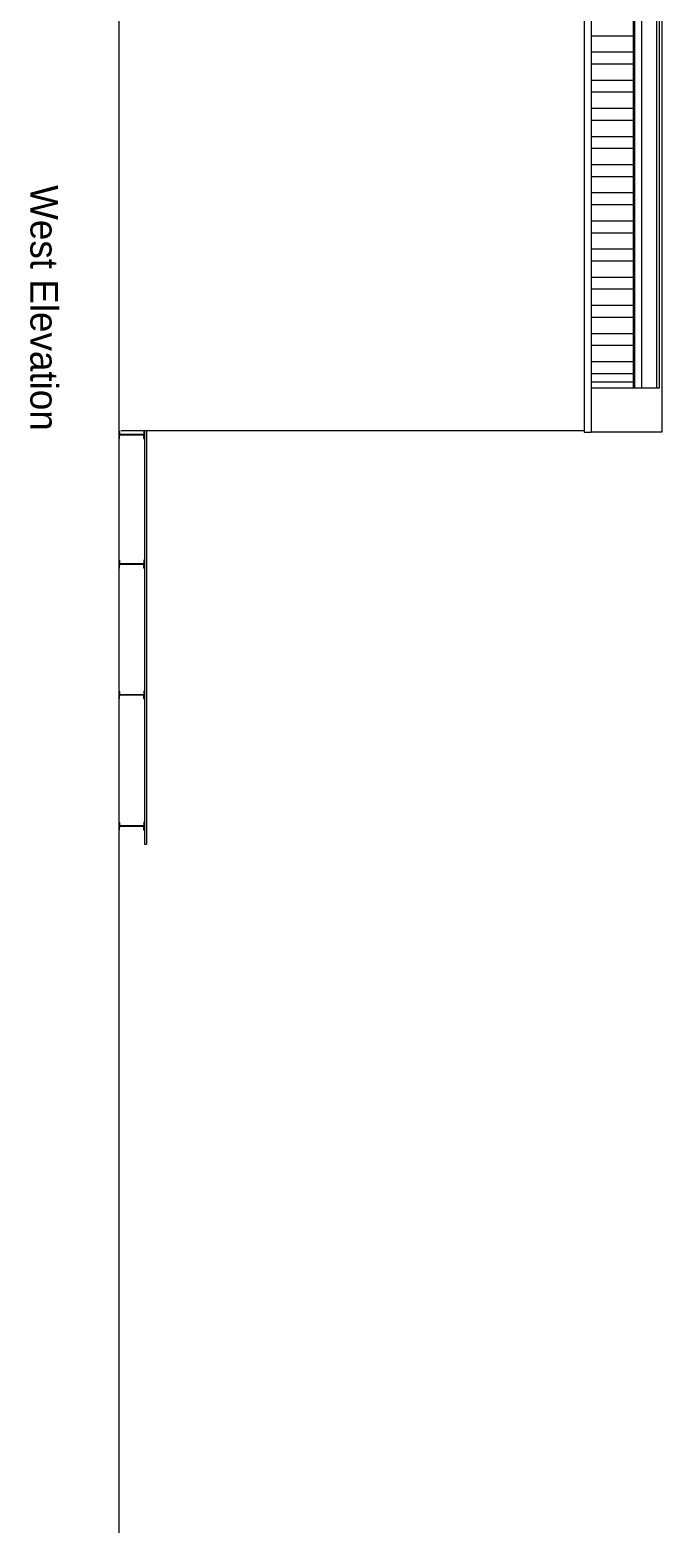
# Model space of a CAD drawing. Header units: inches. Extents: x 23 to 96, y 10 to 141.
# Drawn here: x 22.77 to 27.35, y 33.71 to 44.62 of the extents above; entities that cross this region are included whole.
import ezdxf

# ---------------------------------------------------------------- set-up
doc = ezdxf.new("R2010")
doc.units = ezdxf.units.IN
doc.header["$MEASUREMENT"] = 0
for name, color, linetype, lineweight in [('Cut', 2, 'Continuous', 5), ('Legends', 7, 'Continuous', 0), ('View in second plane', 253, 'Continuous', 0)]:
    doc.layers.add(name, color=color, linetype=linetype, lineweight=lineweight)
doc.styles.add('texto', font='txt.shx')

msp = doc.modelspace()

# ---------------------------------------------------------------- linework, layer by layer
at = {"layer": 'Cut'}
msp.add_line((23.413, 44.712), (23.413, 33.712), dxfattribs=at)
at = {"layer": 'View in second plane'}
for p, q in [((27.146, 47.712), (27.146, 42.022)), ((27.156, 47.712), (27.156, 42.022)), ((27.206, 47.712), (27.206, 42.022)), ((27.314, 47.712), (27.314, 42.022)), ((27.334, 47.712), (27.334, 42.022)), ((27.354, 47.712), (27.354, 41.702)), ((26.791, 46.852), (26.791, 41.702)), ((26.841, 46.852), (26.841, 41.702)), ((26.841, 44.58), (27.146, 44.58)), ((26.841, 44.462), (27.146, 44.462)), ((26.841, 44.376), (27.146, 44.376)), ((26.841, 44.258), (27.146, 44.258)), ((26.841, 44.172), (27.146, 44.172)), ((26.841, 44.053), (27.146, 44.053)), ((26.841, 43.967), (27.146, 43.967)), ((26.841, 43.849), (27.146, 43.849)), ((26.841, 43.763), (27.146, 43.763)), ((26.841, 43.645), (27.146, 43.645)), ((26.841, 43.559), (27.146, 43.559)), ((26.841, 43.441), (27.146, 43.441)), ((26.841, 43.355), (27.146, 43.355)), ((26.841, 43.236), (27.146, 43.236)), ((26.841, 43.15), (27.146, 43.15)), ((26.841, 43.032), (27.146, 43.032)), ((26.841, 42.946), (27.146, 42.946)), ((26.841, 42.828), (27.146, 42.828)), ((26.841, 42.742), (27.146, 42.742)), ((26.841, 42.623), (27.146, 42.623)), ((26.841, 42.537), (27.146, 42.537)), ((26.841, 42.419), (27.146, 42.419)), ((26.841, 42.333), (27.146, 42.333)), ((26.841, 42.215), (27.146, 42.215)), ((26.841, 42.129), (27.146, 42.129)), ((27.146, 42.064), (26.841, 42.064)), ((27.334, 42.022), (26.841, 42.022)), ((23.413, 41.712), (23.413, 41.712)), ((23.417, 41.708), (23.417, 41.689)), ((23.417, 41.656), (23.417, 41.675)), ((23.589, 41.684), (23.422, 41.684)), ((23.589, 41.68), (23.422, 41.68)), ((26.791, 41.712), (23.428, 41.712)), ((23.594, 41.708), (23.594, 41.689)), ((23.594, 41.656), (23.594, 41.675)), ((23.598, 41.712), (23.598, 38.712)), ((23.598, 41.712), (23.598, 41.712)), ((23.613, 41.712), (23.613, 38.712)), ((26.791, 41.702), (26.841, 41.702)), ((27.354, 41.702), (26.841, 41.702)), ((23.413, 41.652), (23.413, 41.652)), ((23.598, 41.652), (23.598, 41.652)), ((23.413, 40.774), (23.413, 40.774)), ((23.413, 40.714), (23.413, 40.714)), ((23.417, 40.77), (23.417, 40.751)), ((23.417, 40.718), (23.417, 40.737)), ((23.589, 40.746), (23.422, 40.746)), ((23.589, 40.742), (23.422, 40.742)), ((23.594, 40.77), (23.594, 40.751)), ((23.594, 40.718), (23.594, 40.737)), ((23.598, 40.774), (23.598, 40.774)), ((23.598, 40.714), (23.598, 40.714)), ((23.413, 39.824), (23.413, 39.824)), ((23.417, 39.82), (23.417, 39.801)), ((23.594, 39.82), (23.594, 39.801)), ((23.598, 39.824), (23.598, 39.824)), ((23.413, 39.764), (23.413, 39.764)), ((23.417, 39.768), (23.417, 39.787)), ((23.589, 39.796), (23.422, 39.796)), ((23.589, 39.792), (23.422, 39.792)), ((23.594, 39.768), (23.594, 39.787)), ((23.598, 39.764), (23.598, 39.764)), ((23.413, 38.872), (23.413, 38.872)), ((23.417, 38.868), (23.417, 38.849)), ((23.589, 38.844), (23.422, 38.844)), ((23.589, 38.84), (23.422, 38.84)), ((23.594, 38.868), (23.594, 38.849)), ((23.598, 38.872), (23.598, 38.872)), ((23.413, 38.812), (23.413, 38.812)), ((23.417, 38.816), (23.417, 38.835)), ((23.594, 38.816), (23.594, 38.835)), ((23.598, 38.812), (23.598, 38.812)), ((23.598, 38.712), (23.613, 38.712))]:
    msp.add_line(p, q, dxfattribs=at)
for centre, radius, start, end in [((23.413, 41.708), 0.004, 360, 90), ((23.422, 41.689), 0.005, 180, 270), ((23.422, 41.675), 0.005, 90, 180), ((23.589, 41.689), 0.005, 270, 0), ((23.589, 41.675), 0.005, 0, 90), ((23.598, 41.708), 0.004, 90, 180), ((23.413, 41.656), 0.004, 270, 0), ((23.598, 41.656), 0.004, 180, 270), ((23.413, 40.77), 0.004, 360, 90), ((23.413, 40.718), 0.004, 270, 0), ((23.422, 40.751), 0.005, 180, 270), ((23.422, 40.737), 0.005, 90, 180), ((23.589, 40.751), 0.005, 270, 0), ((23.589, 40.737), 0.005, 0, 90), ((23.598, 40.77), 0.004, 90, 180), ((23.598, 40.718), 0.004, 180, 270), ((23.413, 39.82), 0.004, 360, 90), ((23.598, 39.82), 0.004, 90, 180), ((23.413, 39.768), 0.004, 270, 0), ((23.422, 39.801), 0.005, 180, 270), ((23.422, 39.787), 0.005, 90, 180), ((23.589, 39.801), 0.005, 270, 0), ((23.589, 39.787), 0.005, 0, 90), ((23.598, 39.768), 0.004, 180, 270), ((23.413, 38.868), 0.004, 360, 90), ((23.422, 38.849), 0.005, 180, 270), ((23.422, 38.835), 0.005, 90, 180), ((23.589, 38.849), 0.005, 270, 0), ((23.589, 38.835), 0.005, 0, 90), ((23.598, 38.868), 0.004, 90, 180), ((23.413, 38.816), 0.004, 270, 0), ((23.598, 38.816), 0.004, 180, 270)]:
    msp.add_arc(centre, radius, start, end, dxfattribs=at)

# ---------------------------------------------------------------- texts
at = {"layer": 'Legends', "insert": (22.971, 41.712), "char_height": 0.2, "width": 17.12821, "attachment_point": 3, "rotation": 270, "style": 'texto'}
msp.add_mtext('{\\fCentury Gothic|b0|i0|c0|p34;West Elevation}', dxfattribs=at)

doc.saveas('drawing.dxf')
